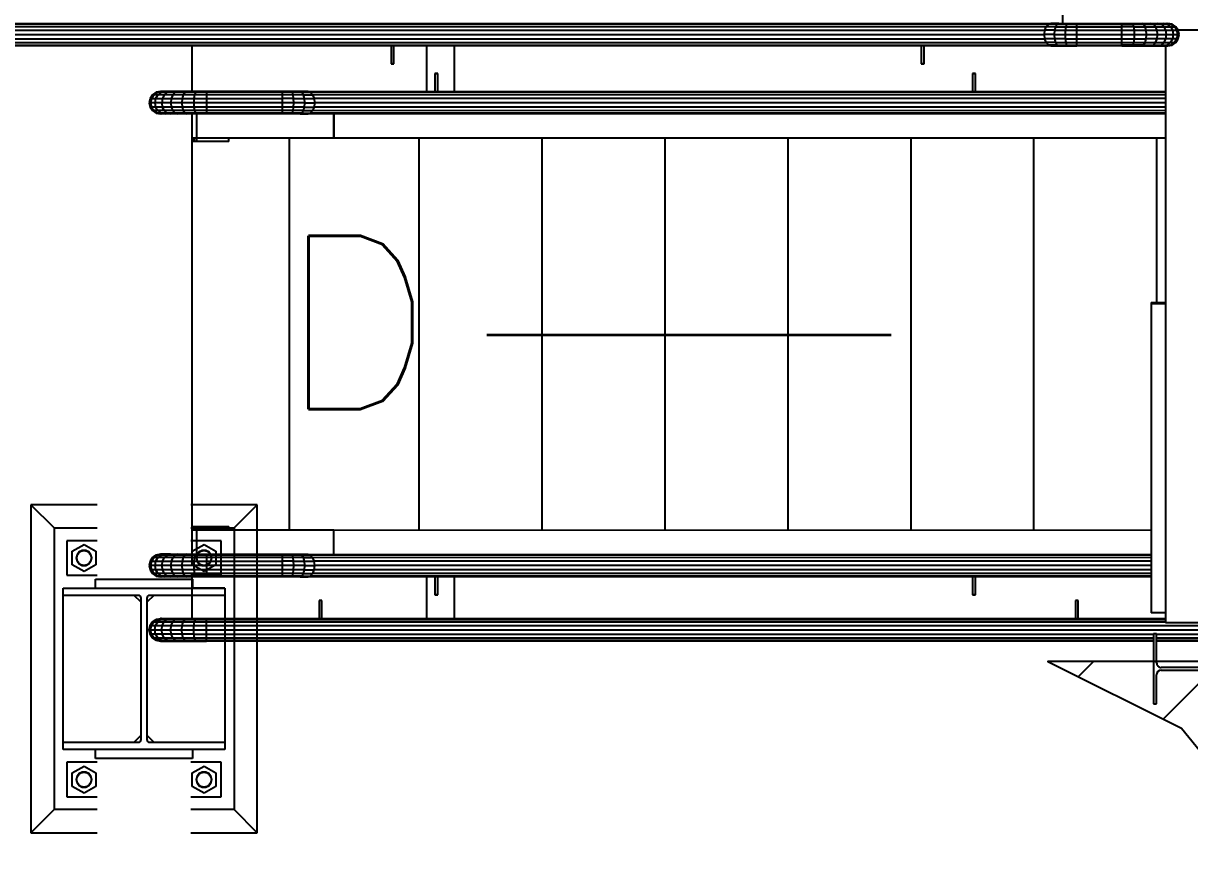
# Model space of a CAD drawing. Header units: metres. Extents: x 0 to 63075, y 0 to 44550.
# Drawn here: x 52025.2 to 52404.7, y 39635.9 to 39905 of the extents above; entities that cross this region are included whole.
import ezdxf
from ezdxf.enums import TextEntityAlignment as Align

# ---------------------------------------------------------------- set-up
doc = ezdxf.new("R2010")
doc.units = ezdxf.units.M
doc.header["$LTSCALE"] = 75
for name, color, linetype in [('GSB', 7, 'Continuous'), ('ML6', 1, 'Continuous'), ('SDM', 7, 'Continuous'), ('SL1', 8, 'Continuous')]:
    doc.layers.add(name, color=color, linetype=linetype)
doc.styles.add('Arial', font='arial.ttf')
doc.styles.add('ROMANS', font='ROMANS.SHX')
doc.styles.add('txt.shx-b', font='txt.shx')
doc.dimstyles.new('75___1-75', dxfattribs={"dimscale": 75, "dimtxt": 2.5, "dimasz": 2, "dimexe": 1.5, "dimexo": 1, "dimgap": 0.5, "dimtad": 1, "dimdec": 0, "dimzin": 12, "dimtxsty": 'ROMANS', "dimcen": 0, "dimclrd": 256, "dimclre": 256, "dimclrt": 3, "dimazin": 3, "dimtfac": 1, "dimtdec": 0, "dimtmove": 0, "dimatfit": 0, "dimfxl": 1, "dimlwd": -1, "dimlwe": -1, "dimarcsym": 0})
doc.dimstyles.new('ANSI_FRACTIONAL_L', dxfattribs={"dimtxt": 0.18, "dimasz": 0.18, "dimexe": 0.18, "dimexo": 0.0625, "dimgap": 0.09, "dimtad": 0, "dimtih": 1, "dimtoh": 1, "dimdec": 4, "dimzin": 0, "dimdsep": 46, "dimtxsty": 'Standard', "dimcen": 0.09, "dimadec": 0, "dimazin": 0, "dimtfac": 1, "dimtdec": 4, "dimtofl": 0, "dimtmove": 0, "dimatfit": 3, "dimfxl": 1, "dimtolj": 1, "dimtzin": 0, "dimarcsym": 0})

# ---------------------------------------------------------------- blocks, each defined once
blk = doc.blocks.new('A$C6bae614f')
at = {"layer": 'SL1'}
h = blk.add_hatch(dxfattribs=at)
h.set_pattern_fill('_USER', color=256, scale=195, angle=44.9981, style=0, pattern_type=0)
h.set_pattern_definition([(44.99813, (326091.56, -18363.04), (-137.8813, 137.89033), [])])
h.paths.add_polyline_path([(364132, 39170.4), (362828.7, 39170.4), (363117.9, 39026.2), (363270.4, 38839), (363499.8, 38792), (363728.2, 38845.2), (363914.5, 39045.5)])
for p, q in [((362860.3, 41506.2), (362860.3, 40552.6)), ((359961.2, 40537.6), (362822.1, 40537.5)), ((359964.2, 40545.5), (362825, 40545.4)), ((359968.6, 40550.8), (362829.5, 40550.7)), ((359973.9, 40552.7), (362834.8, 40552.6)), ((362821, 40528.2), (362822.1, 40537.5)), ((362822.1, 40537.5), (362825, 40545.4)), ((362843.5, 40537.5), (362822.1, 40537.5)), ((362825, 40545.4), (362829.5, 40550.7)), ((362845.6, 40545.4), (362825, 40545.4)), ((362829.5, 40550.7), (362834.8, 40552.6)), ((362848.6, 40550.7), (362829.5, 40550.7)), ((362852.3, 40552.6), (362834.8, 40552.6)), ((362842.8, 40528.2), (362843.5, 40537.5)), ((362843.5, 40537.5), (362845.6, 40545.4)), ((362843.5, 40537.5), (362866.8, 40537.5)), ((362845.6, 40545.4), (362848.6, 40550.7)), ((362845.6, 40545.4), (362867.9, 40545.4)), ((362848.6, 40550.7), (362852.3, 40552.6)), ((362848.6, 40550.7), (362869.5, 40550.7)), ((362852.3, 40552.6), (362871.3, 40552.6)), ((362866.5, 40528.2), (362866.8, 40537.5)), ((362866.8, 40537.5), (362867.9, 40545.4)), ((362866.8, 40537.5), (362891.1, 40537.5)), ((362867.9, 40545.4), (362869.5, 40550.7)), ((362867.9, 40545.4), (362891.1, 40545.4)), ((362869.5, 40550.7), (362871.3, 40552.6)), ((362869.5, 40550.7), (362891.1, 40550.7)), ((362871.3, 40552.6), (362891.1, 40552.6)), ((362891.1, 40552.6), (363031.9, 40552.6)), ((362891.1, 40550.7), (362891.1, 40552.6)), ((362891.1, 40545.4), (362891.1, 40550.7)), ((362891.1, 40550.7), (363036, 40550.7)), ((362891.1, 40537.5), (362891.1, 40545.4)), ((362891.1, 40545.4), (362988.5, 40545.4)), ((362891.1, 40537.5), (363015.8, 40537.5)), ((362891.1, 40528.2), (362891.1, 40537.5)), ((362988.5, 40550.7), (362988.5, 40552.6)), ((362988.5, 40545.4), (362988.5, 40550.7)), ((362988.5, 40537.5), (362988.5, 40545.4)), ((363014.6, 40545.4), (362988.5, 40545.4)), ((362988.5, 40528.2), (362988.5, 40537.5)), ((363012.9, 40550.7), (363010.8, 40552.6)), ((363014.6, 40545.4), (363012.9, 40550.7)), ((363015.8, 40537.5), (363014.6, 40545.4)), ((363014.6, 40545.4), (363061.6, 40545.4)), ((363015.8, 40537.5), (363041.7, 40537.5)), ((363016.2, 40528.2), (363015.8, 40537.5)), ((363036, 40550.7), (363031.9, 40552.6)), ((363031.9, 40552.6), (363050.9, 40552.6)), ((363036, 40550.7), (363056.7, 40550.7)), ((363039.4, 40545.4), (363036, 40550.7)), ((363041.7, 40537.5), (363039.4, 40545.4)), ((363041.7, 40537.5), (363064.9, 40537.5)), ((363042.5, 40528.2), (363041.7, 40537.5)), ((363056.7, 40550.7), (363050.9, 40552.6)), ((363050.9, 40552.6), (363066.7, 40552.6)), ((363061.6, 40545.4), (363056.7, 40550.7)), ((363056.7, 40550.7), (363074, 40550.7)), ((363061.6, 40545.4), (363094.2, 40545.4)), ((363064.9, 40537.5), (363061.6, 40545.4)), ((363066.1, 40528.2), (363064.9, 40537.5)), ((363064.9, 40537.5), (363098.9, 40537.5)), ((363066.7, 40552.6), (363086, 40552.6)), ((363074, 40550.7), (363066.7, 40552.6)), ((363074, 40550.7), (363087, 40550.7)), ((363080.2, 40545.4), (363074, 40550.7)), ((363087, 40550.7), (363078.6, 40552.6)), ((363084.3, 40537.5), (363080.2, 40545.4)), ((363085.8, 40528.2), (363084.3, 40537.5)), ((363095.1, 40550.7), (363086, 40552.6)), ((363086, 40552.6), (363088.5, 40552.6)), ((363094.2, 40545.4), (363087, 40550.7)), ((363087, 40550.7), (363095.1, 40550.7)), ((363097.9, 40550.7), (363088.5, 40552.6)), ((363094.2, 40545.4), (363102.8, 40545.4)), ((363098.9, 40537.5), (363094.2, 40545.4)), ((363102.8, 40545.4), (363095.1, 40550.7)), ((363095.1, 40550.7), (363097.9, 40550.7)), ((363105.8, 40545.4), (363097.9, 40550.7)), ((363098.9, 40537.5), (363108, 40537.5)), ((363100.6, 40528.2), (363098.9, 40537.5)), ((363108, 40537.5), (363102.8, 40545.4)), ((363102.8, 40545.4), (363105.8, 40545.4)), ((363111.1, 40537.5), (363105.8, 40545.4)), ((363109.8, 40528.2), (363108, 40537.5)), ((363108, 40537.5), (363111.1, 40537.5)), ((363110.4, 40538.6), (363156.6, 40538.6)), ((363112.9, 40528.2), (363111.1, 40537.5)), ((359960.1, 40528.3), (362821, 40528.2)), ((359961.2, 40518.9), (362822.1, 40518.8)), ((359964.2, 40511), (362825, 40510.9)), ((362842.8, 40528.2), (362821, 40528.2)), ((362822.1, 40518.8), (362821, 40528.2)), ((362843.5, 40518.8), (362822.1, 40518.8)), ((362825, 40510.9), (362822.1, 40518.8)), ((362845.6, 40510.9), (362825, 40510.9)), ((362829.5, 40505.6), (362825, 40510.9)), ((362842.8, 40528.2), (362866.5, 40528.2)), ((362843.5, 40518.8), (362842.8, 40528.2)), ((362866.8, 40518.8), (362843.5, 40518.8)), ((362845.6, 40510.9), (362843.5, 40518.8)), ((362848.6, 40505.6), (362845.6, 40510.9)), ((362845.6, 40510.9), (362867.9, 40510.9)), ((362866.8, 40518.8), (362866.5, 40528.2)), ((362866.5, 40528.2), (362891.1, 40528.2)), ((362867.9, 40510.9), (362866.8, 40518.8)), ((362866.8, 40518.8), (362891.1, 40518.8)), ((362869.5, 40505.6), (362867.9, 40510.9)), ((362867.9, 40510.9), (362891.1, 40510.9)), ((362891.1, 40518.8), (362891.1, 40528.2)), ((362891.1, 40528.2), (363016.2, 40528.2)), ((362891.1, 40518.8), (363041.7, 40518.8)), ((362891.1, 40510.9), (362891.1, 40518.8)), ((362891.1, 40505.6), (362891.1, 40510.9)), ((362891.1, 40510.9), (363061.6, 40510.9)), ((362988.5, 40518.8), (362988.5, 40528.2)), ((362988.5, 40510.9), (362988.5, 40518.8)), ((362988.5, 40505.6), (362988.5, 40510.9)), ((363012.9, 40505.6), (363014.6, 40510.9)), ((363014.6, 40510.9), (363015.8, 40518.8)), ((363015.8, 40518.8), (363016.2, 40528.2)), ((363016.2, 40528.2), (363042.5, 40528.2)), ((363036, 40505.6), (363039.4, 40510.9)), ((363039.4, 40510.9), (363041.7, 40518.8)), ((363041.7, 40518.8), (363042.5, 40528.2)), ((363108, 40518.8), (363041.7, 40518.8)), ((363042.5, 40528.2), (363066.1, 40528.2)), ((363056.7, 40505.6), (363061.6, 40510.9)), ((363061.6, 40510.9), (363064.9, 40518.8)), ((363061.6, 40510.9), (363094.2, 40510.9)), ((363064.9, 40518.8), (363066.1, 40528.2)), ((363066.1, 40528.2), (363100.6, 40528.2)), ((363074, 40505.6), (363080.2, 40510.9)), ((363080.2, 40510.9), (363084.3, 40518.8)), ((363084.3, 40518.8), (363085.8, 40528.2)), ((363087, 40505.6), (363094.2, 40510.9)), ((363094.2, 40510.9), (363098.9, 40518.8)), ((363094.2, 40510.9), (363102.8, 40510.9)), ((363095.1, 40505.6), (363102.8, 40510.9)), ((363097.9, 40505.6), (363105.8, 40510.9)), ((363098.9, 40518.8), (363100.6, 40528.2)), ((363100.6, 40528.2), (363109.8, 40528.2)), ((363102.8, 40510.9), (363108, 40518.8)), ((363102.8, 40510.9), (363105.8, 40510.9)), ((363105.8, 40510.9), (363111.1, 40518.8)), ((363108, 40518.8), (363109.8, 40528.2)), ((363108, 40518.8), (363111.1, 40518.8)), ((363109.8, 40528.2), (363112.9, 40528.2)), ((363111.1, 40518.8), (363112.9, 40528.2)), ((359968.6, 40505.7), (362829.5, 40505.6)), ((362834.8, 40503.8), (359973.9, 40503.9)), ((360973.8, 40503.8), (360973.8, 40405.1)), ((361405.5, 40503.8), (361405.5, 40464.7)), ((361411.8, 40464.7), (361411.8, 40503.8)), ((361482.8, 40405.1), (361482.8, 40503.8)), ((361543.1, 40405.1), (361543.1, 40503.8)), ((362553.9, 40503.8), (362553.9, 40464.7)), ((362560.3, 40464.7), (362560.3, 40503.8)), ((362848.6, 40505.6), (362829.5, 40505.6)), ((362834.8, 40503.8), (362829.5, 40505.6)), ((362834.8, 40503.8), (362852.3, 40503.8)), ((362848.6, 40505.6), (362869.5, 40505.6)), ((362852.3, 40503.8), (362848.6, 40505.6)), ((362852.3, 40503.8), (362871.3, 40503.8)), ((362869.5, 40505.6), (362891.1, 40505.6)), ((362871.3, 40503.8), (362869.5, 40505.6)), ((362871.3, 40503.8), (362891.1, 40503.8)), ((362891.1, 40503.8), (362891.1, 40505.6)), ((362891.1, 40505.6), (362988.5, 40505.6)), ((362988.5, 40503.8), (362891.1, 40503.8)), ((363036, 40505.6), (362988.5, 40505.6)), ((362988.5, 40503.8), (362988.5, 40505.6)), ((362988.5, 40503.8), (363010.8, 40503.8)), ((363010.8, 40503.8), (363012.9, 40505.6)), ((363010.8, 40503.8), (363031.9, 40503.8)), ((363031.9, 40503.8), (363036, 40505.6)), ((363031.9, 40503.8), (363050.9, 40503.8)), ((363036, 40505.6), (363074, 40505.6)), ((363050.9, 40503.8), (363056.7, 40505.6)), ((363050.9, 40503.8), (363066.7, 40503.8)), ((363066.7, 40503.8), (363074, 40505.6)), ((363066.7, 40503.8), (363086, 40503.8)), ((363074, 40505.6), (363087, 40505.6)), ((363078.6, 40503.8), (363087, 40505.6)), ((363083, 40503.8), (363083, 39254.6)), ((363086, 40503.8), (363095.1, 40505.6)), ((363086, 40503.8), (363088.5, 40503.8)), ((363087, 40505.6), (363095.1, 40505.6)), ((363088.5, 40503.8), (363097.9, 40505.6)), ((363095.1, 40505.6), (363097.9, 40505.6)), ((361405.5, 40464.7), (361411.8, 40464.7)), ((361411.8, 40464.7), (361405.5, 40464.7)), ((362553.9, 40464.7), (362560.3, 40464.7)), ((362560.3, 40464.7), (362553.9, 40464.7)), ((361500.3, 40444.2), (361500.3, 40405.1)), ((361506.6, 40444.2), (361500.3, 40444.2)), ((361500.3, 40444.2), (361506.6, 40444.2)), ((361506.6, 40405.1), (361506.6, 40444.2)), ((362665.3, 40444.2), (362665.3, 40405.1)), ((362671.6, 40444.2), (362665.3, 40444.2)), ((362665.3, 40444.2), (362671.6, 40444.2)), ((362671.6, 40405.1), (362671.6, 40444.2)), ((360883.2, 40390.1), (360881.4, 40380.7)), ((360884.5, 40380.7), (360881.4, 40380.7)), ((360881.4, 40380.7), (360883.2, 40371.4)), ((360888.5, 40398), (360883.2, 40390.1)), ((360886.3, 40390.1), (360883.2, 40390.1)), ((360886.3, 40390.1), (360884.5, 40380.7)), ((360893.7, 40380.7), (360884.5, 40380.7)), ((360884.5, 40380.7), (360886.3, 40371.4)), ((360891.4, 40398), (360886.3, 40390.1)), ((360886.3, 40390.1), (360910, 40390.1)), ((360896.4, 40403.3), (360888.5, 40398)), ((360891.4, 40398), (360888.5, 40398)), ((360899.2, 40403.3), (360891.4, 40398)), ((360900.1, 40398), (360891.4, 40398)), ((360895.4, 40390.1), (360893.7, 40380.7)), ((360893.7, 40380.7), (360895.4, 40371.4)), ((361169.4, 40380.7), (360893.7, 40380.7)), ((360900.1, 40398), (360895.4, 40390.1)), ((360905.8, 40405.1), (360896.4, 40403.3)), ((360899.2, 40403.3), (360896.4, 40403.3)), ((360908.3, 40405.1), (360899.2, 40403.3)), ((360907.3, 40403.3), (360899.2, 40403.3)), ((360907.3, 40403.3), (360900.1, 40398)), ((361169.4, 40398), (360900.1, 40398)), ((360908.3, 40405.1), (360905.8, 40405.1)), ((360915.7, 40405.1), (360907.3, 40403.3)), ((360920.3, 40403.3), (360907.3, 40403.3)), ((360915.7, 40405.1), (360908.3, 40405.1)), ((360910, 40390.1), (360908.5, 40380.7)), ((360908.5, 40380.7), (360909.9, 40371.4)), ((360914.1, 40398), (360910, 40390.1)), ((360910, 40390.1), (361169.4, 40390.1)), ((360920.3, 40403.3), (360914.1, 40398)), ((361169.4, 40405.1), (360915.7, 40405.1)), ((360927.6, 40405.1), (360920.3, 40403.3)), ((360937.6, 40403.3), (360920.3, 40403.3)), ((360929.4, 40390.1), (360928.2, 40380.7)), ((360928.2, 40380.7), (360929.4, 40371.4)), ((360932.7, 40398), (360929.4, 40390.1)), ((360937.6, 40403.3), (360932.7, 40398)), ((360943.4, 40405.1), (360937.6, 40403.3)), ((361169.4, 40403.3), (360937.6, 40403.3)), ((360952.6, 40390.1), (360951.8, 40380.7)), ((360951.8, 40380.7), (360952.6, 40371.4)), ((360954.9, 40398), (360952.6, 40390.1)), ((360958.3, 40403.3), (360954.9, 40398)), ((360962.4, 40405.1), (360958.3, 40403.3)), ((360978.5, 40390.1), (360978.1, 40380.7)), ((360978.1, 40380.7), (360978.5, 40371.4)), ((360979.7, 40398), (360978.5, 40390.1)), ((360981.4, 40403.3), (360979.7, 40398)), ((360983.5, 40405.1), (360981.4, 40403.3)), ((361005.8, 40405.1), (361005.8, 40403.3)), ((361005.8, 40403.3), (361005.8, 40398)), ((361005.8, 40398), (361005.8, 40390.1)), ((361005.8, 40390.1), (361005.8, 40380.7)), ((361005.8, 40380.7), (361005.8, 40371.4)), ((361169.4, 40405.1), (361169.4, 40403.3)), ((361189.2, 40405.1), (361169.4, 40405.1)), ((361191.1, 40403.3), (361169.4, 40403.3)), ((361169.4, 40403.3), (361169.4, 40398)), ((361169.4, 40398), (361169.4, 40390.1)), ((361192.6, 40398), (361169.4, 40398)), ((361193.7, 40390.1), (361169.4, 40390.1)), ((361169.4, 40390.1), (361169.4, 40380.7)), ((361194.1, 40380.7), (361169.4, 40380.7)), ((361169.4, 40380.7), (361169.4, 40371.4)), ((361208.3, 40405.1), (361189.2, 40405.1)), ((361189.2, 40405.1), (361191.1, 40403.3)), ((361211.9, 40403.3), (361191.1, 40403.3)), ((361191.1, 40403.3), (361192.6, 40398)), ((361192.6, 40398), (361193.7, 40390.1)), ((361215, 40398), (361192.6, 40398)), ((361193.7, 40390.1), (361194.1, 40380.7)), ((361193.7, 40390.1), (361217, 40390.1)), ((361194.1, 40380.7), (361193.7, 40371.4)), ((361217.7, 40380.7), (361194.1, 40380.7)), ((361225.8, 40405.1), (361208.3, 40405.1)), ((361208.3, 40405.1), (361211.9, 40403.3)), ((361211.9, 40403.3), (361215, 40398)), ((361211.9, 40403.3), (361231, 40403.3)), ((361215, 40398), (361217, 40390.1)), ((361215, 40398), (361235.5, 40398)), ((361217, 40390.1), (361238.5, 40390.1)), ((361217, 40390.1), (361217.7, 40380.7)), ((361217.7, 40380.7), (361217, 40371.4)), ((361217.7, 40380.7), (361239.5, 40380.7)), ((361225.8, 40405.1), (361231, 40403.3)), ((361225.8, 40405.1), (363083, 40405.1)), ((361231, 40403.3), (361235.5, 40398)), ((363083, 40403.2), (361231, 40403.3)), ((361235.5, 40398), (361238.5, 40390.1)), ((363083, 40397.9), (361235.5, 40398)), ((361238.5, 40390.1), (361239.5, 40380.7)), ((363083, 40390), (361238.5, 40390.1)), ((361239.5, 40380.7), (361238.5, 40371.4)), ((363083, 40380.7), (361239.5, 40380.7)), ((360883.2, 40371.4), (360888.5, 40363.5)), ((360886.3, 40371.4), (360883.2, 40371.4)), ((360886.3, 40371.4), (360891.4, 40363.5)), ((360909.9, 40371.4), (360886.3, 40371.4)), ((360891.4, 40363.5), (360888.5, 40363.5)), ((360888.5, 40363.5), (360896.4, 40358.2)), ((360891.4, 40363.5), (360899.2, 40358.2)), ((360900.1, 40363.5), (360891.4, 40363.5)), ((360895.4, 40371.4), (360900.1, 40363.5)), ((360896.4, 40358.2), (360905.8, 40356.3)), ((360899.2, 40358.2), (360896.4, 40358.2)), ((360907.2, 40358.2), (360899.2, 40358.2)), ((360899.2, 40358.2), (360908.3, 40356.3)), ((360900.1, 40363.5), (360907.2, 40358.2)), ((360914.1, 40363.5), (360900.1, 40363.5)), ((360908.3, 40356.3), (360905.8, 40356.3)), ((360907.2, 40358.2), (360915.7, 40356.3)), ((360920.3, 40358.2), (360907.2, 40358.2)), ((360915.7, 40356.3), (360908.3, 40356.3)), ((361169.4, 40371.4), (360909.9, 40371.4)), ((360909.9, 40371.4), (360914.1, 40363.5)), ((360914.1, 40363.5), (360920.3, 40358.2)), ((360932.7, 40363.5), (360914.1, 40363.5)), ((361169.4, 40356.3), (360915.7, 40356.3)), ((360958.3, 40358.2), (360920.3, 40358.2)), ((360920.3, 40358.2), (360927.6, 40356.3)), ((360929.4, 40371.4), (360932.7, 40363.5)), ((360932.7, 40363.5), (360937.6, 40358.2)), ((361169.4, 40363.5), (360932.7, 40363.5)), ((360937.6, 40358.2), (360943.4, 40356.3)), ((360952.6, 40371.4), (360954.9, 40363.5)), ((360954.9, 40363.5), (360958.3, 40358.2)), ((360958.3, 40358.2), (360962.4, 40356.3)), ((361169.4, 40358.2), (360958.3, 40358.2)), ((360973.8, 40356.3), (360973.7, 39402.7)), ((360978.5, 40371.4), (360979.7, 40363.5)), ((360979.7, 40363.5), (360981.4, 40358.2)), ((360981.4, 40358.2), (360983.5, 40356.3)), ((360983.8, 40356.3), (360983.8, 40296.7)), ((361005.8, 40371.4), (361005.8, 40363.5)), ((361005.8, 40363.5), (361005.8, 40358.2)), ((361005.8, 40358.2), (361005.8, 40356.3)), ((361193.7, 40371.4), (361169.4, 40371.4)), ((361169.4, 40371.4), (361169.4, 40363.5)), ((361169.4, 40363.5), (361169.4, 40358.2)), ((361192.6, 40363.5), (361169.4, 40363.5)), ((361169.4, 40358.2), (361169.4, 40356.3)), ((361191.1, 40358.2), (361169.4, 40358.2)), ((361189.2, 40356.3), (361169.4, 40356.3)), ((361191.1, 40358.2), (361189.2, 40356.3)), ((361208.3, 40356.3), (361189.2, 40356.3)), ((361192.6, 40363.5), (361191.1, 40358.2)), ((361211.9, 40358.2), (361191.1, 40358.2)), ((361193.7, 40371.4), (361192.6, 40363.5)), ((361215, 40363.5), (361192.6, 40363.5)), ((361217, 40371.4), (361193.7, 40371.4)), ((361211.9, 40358.2), (361208.3, 40356.3)), ((361208.3, 40356.3), (361225.8, 40356.3)), ((361215, 40363.5), (361211.9, 40358.2)), ((361211.9, 40358.2), (361231, 40358.2)), ((361217, 40371.4), (361215, 40363.5)), ((361215, 40363.5), (361235.5, 40363.5)), ((361217, 40371.4), (361238.5, 40371.4)), ((361231, 40358.2), (361225.8, 40356.3)), ((363083, 40356.3), (361225.8, 40356.3)), ((361235.5, 40363.5), (361231, 40358.2)), ((363083, 40358.1), (361231, 40358.2)), ((361238.5, 40371.4), (361235.5, 40363.5)), ((363083, 40363.4), (361235.5, 40363.5)), ((363083, 40371.3), (361238.5, 40371.4)), ((361281.2, 40356.3), (361281.2, 40304.7)), ((361281.2, 40304.7), (361281.2, 40356.3)), ((360973.8, 40304.7), (361281.2, 40304.7)), ((360974.5, 40304.7), (360974.5, 40296.7)), ((360976.7, 40296.7), (360976.7, 40304.7)), ((360979.9, 40296.7), (360979.9, 40304.7)), ((361053.8, 40296.7), (361053.8, 40304.7)), ((361185.6, 39454.7), (361185.6, 40304.7)), ((361281.2, 40304.7), (363083, 40304.6)), ((361466.6, 39454.7), (361466.6, 40304.7)), ((361733, 39454.7), (361733, 40304.7)), ((361999.3, 39454.6), (361999.3, 40304.6)), ((362265.7, 39454.6), (362265.7, 40304.6)), ((361053.8, 40296.7), (360973.8, 40296.7)), ((362532, 39454.6), (362532.1, 40304.6)), ((362798.4, 39454.6), (362798.4, 40304.6)), ((363064.8, 39948.2), (363064.8, 40304.6)), ((363052.3, 39948.2), (363083, 39948.2)), ((363052.3, 39948.2), (363052.3, 39275.8)), ((363083, 39945), (363052.3, 39945)), ((360675.2, 39459.7), (360625.2, 39509.7)), ((360625.2, 39509.7), (360625.2, 38799.7)), ((360768.7, 39509.7), (360625.2, 39509.7)), ((361115.2, 39509.7), (360971.7, 39509.7)), ((361115.2, 39509.7), (361065.2, 39459.7)), ((361115.2, 38799.7), (361115.2, 39509.7)), ((360675.2, 39459.7), (360675.2, 38849.7)), ((360675.2, 39459.7), (360768.7, 39459.7)), ((360971.7, 39459.7), (361065.2, 39459.7)), ((360973.7, 39462.7), (361053.7, 39462.7)), ((361281.2, 39454.7), (360973.7, 39454.7)), ((360974.5, 39462.7), (360974.5, 39454.7)), ((360976.7, 39454.7), (360976.7, 39462.7)), ((360983.7, 39462.7), (360983.7, 39402.7)), ((361053.7, 39454.7), (361053.7, 39462.7)), ((361065.2, 39459.7), (361065.2, 38849.7)), ((361281.2, 39402.6), (361281.2, 39454.7)), ((361281.2, 39402.6), (361281.2, 39454.7)), ((363052.3, 39454.6), (361281.2, 39454.7)), ((360702.7, 39432.2), (360702.7, 39357.2)), ((360768.7, 39432.2), (360702.7, 39432.2)), ((360714.8, 39409.4), (360740.2, 39424.1)), ((360740.2, 39424.1), (360765.7, 39409.4)), ((361037.7, 39432.2), (360971.7, 39432.2)), ((360974.8, 39409.4), (361000.2, 39424)), ((361000.2, 39424), (361025.7, 39409.4)), ((361037.7, 39357.2), (361037.7, 39432.2)), ((360714.8, 39380), (360714.8, 39409.4)), ((360725.2, 39401.9), (360723.6, 39394.7)), ((360729.8, 39407.7), (360725.2, 39401.9)), ((360736.5, 39410.9), (360729.8, 39407.7)), ((360743.9, 39410.9), (360736.5, 39410.9)), ((360750.6, 39407.7), (360743.9, 39410.9)), ((360755.2, 39401.9), (360750.6, 39407.7)), ((360756.9, 39394.7), (360755.2, 39401.9)), ((360765.7, 39409.4), (360765.7, 39380)), ((360888.5, 39395.5), (360883.2, 39387.6)), ((360891.4, 39395.5), (360886.3, 39387.6)), ((360896.4, 39400.8), (360888.5, 39395.5)), ((360891.4, 39395.5), (360888.5, 39395.5)), ((360899.1, 39400.8), (360891.4, 39395.5)), ((360900.1, 39395.5), (360891.4, 39395.5)), ((360900.1, 39395.5), (360895.3, 39387.6)), ((360905.7, 39402.7), (360896.4, 39400.8)), ((360899.1, 39400.8), (360896.4, 39400.8)), ((360908.2, 39402.7), (360899.1, 39400.8)), ((360907.2, 39400.8), (360899.1, 39400.8)), ((360907.2, 39400.8), (360900.1, 39395.5)), ((361169.3, 39395.5), (360900.1, 39395.5)), ((360908.2, 39402.7), (360905.7, 39402.7)), ((360915.6, 39402.7), (360907.2, 39400.8)), ((360920.2, 39400.8), (360907.2, 39400.8)), ((360927.5, 39402.7), (360908.2, 39402.7)), ((360914.1, 39395.5), (360909.9, 39387.6)), ((360920.2, 39400.8), (360914.1, 39395.5)), ((360927.5, 39402.7), (360920.2, 39400.8)), ((360958.3, 39400.8), (360920.2, 39400.8)), ((361169.3, 39402.6), (360927.5, 39402.7)), ((360932.6, 39395.5), (360929.3, 39387.6)), ((360937.6, 39400.8), (360932.6, 39395.5)), ((360943.4, 39402.7), (360937.6, 39400.8)), ((360954.9, 39395.5), (360952.6, 39387.6)), ((360958.3, 39400.8), (360954.9, 39395.5)), ((360962.3, 39402.7), (360958.3, 39400.8)), ((361169.3, 39400.8), (360958.3, 39400.8)), ((360974.8, 39380), (360974.8, 39409.4)), ((360979.6, 39395.5), (360978.5, 39387.6)), ((360981.4, 39400.8), (360979.6, 39395.5)), ((360983.5, 39402.7), (360981.4, 39400.8)), ((360985.2, 39401.9), (360983.6, 39394.7)), ((360989.8, 39407.7), (360985.2, 39401.9)), ((360996.5, 39410.9), (360989.8, 39407.7)), ((361003.9, 39410.9), (360996.5, 39410.9)), ((361010.6, 39407.7), (361003.9, 39410.9)), ((361005.7, 39402.7), (361005.7, 39400.8)), ((361005.7, 39400.8), (361005.7, 39395.5)), ((361005.7, 39395.5), (361005.7, 39387.6)), ((361015.2, 39401.9), (361010.6, 39407.7)), ((361016.9, 39394.7), (361015.2, 39401.9)), ((361025.7, 39409.4), (361025.7, 39380)), ((361169.3, 39402.6), (361169.3, 39400.8)), ((361189.2, 39402.6), (361169.3, 39402.6)), ((361191, 39400.8), (361169.3, 39400.8)), ((361169.3, 39400.8), (361169.3, 39395.5)), ((361169.3, 39395.5), (361169.3, 39387.6)), ((361192.6, 39395.5), (361169.3, 39395.5)), ((361208.2, 39402.6), (361189.2, 39402.6)), ((361189.2, 39402.6), (361191, 39400.8)), ((361211.9, 39400.8), (361191, 39400.8)), ((361191, 39400.8), (361192.6, 39395.5)), ((361192.6, 39395.5), (361193.7, 39387.6)), ((361214.9, 39395.5), (361192.6, 39395.5)), ((361225.7, 39402.6), (361208.2, 39402.6)), ((361208.2, 39402.6), (361211.9, 39400.8)), ((361211.9, 39400.8), (361214.9, 39395.5)), ((361211.9, 39400.8), (361231, 39400.8)), ((361214.9, 39395.5), (361217, 39387.6)), ((361214.9, 39395.5), (361235.5, 39395.5)), ((361225.7, 39402.6), (361231, 39400.8)), ((361225.7, 39402.6), (363052.3, 39402.6)), ((361231, 39400.8), (361235.5, 39395.5)), ((363052.3, 39400.7), (361231, 39400.8)), ((361235.5, 39395.5), (361238.4, 39387.6)), ((363052.3, 39395.4), (361235.5, 39395.5)), ((360740.2, 39365.3), (360714.8, 39380)), ((360723.6, 39394.7), (360725.2, 39387.5)), ((360725.2, 39387.5), (360729.8, 39381.7)), ((360729.8, 39381.7), (360736.5, 39378.4)), ((360736.5, 39378.4), (360743.9, 39378.4)), ((360765.7, 39380), (360740.2, 39365.3)), ((360743.9, 39378.4), (360750.6, 39381.7)), ((360750.6, 39381.7), (360755.2, 39387.5)), ((360755.2, 39387.5), (360756.9, 39394.7)), ((360883.2, 39387.6), (360881.3, 39378.3)), ((360884.4, 39378.3), (360881.3, 39378.3)), ((360881.3, 39378.3), (360883.2, 39368.9)), ((360886.3, 39387.6), (360883.2, 39387.6)), ((360886.3, 39387.6), (360884.4, 39378.3)), ((360893.6, 39378.3), (360884.4, 39378.3)), ((360884.4, 39378.3), (360886.3, 39368.9)), ((360886.3, 39387.6), (360909.9, 39387.6)), ((360895.3, 39387.6), (360893.6, 39378.3)), ((360893.6, 39378.3), (360895.3, 39368.9)), ((361169.3, 39378.2), (360893.6, 39378.3)), ((360909.9, 39387.6), (360908.5, 39378.3)), ((360908.5, 39378.3), (360909.9, 39368.9)), ((360909.9, 39387.6), (361169.3, 39387.6)), ((360929.3, 39387.6), (360928.2, 39378.3)), ((360928.2, 39378.3), (360929.3, 39368.9)), ((360952.6, 39387.6), (360951.8, 39378.3)), ((360951.8, 39378.3), (360952.6, 39368.9)), ((361000.2, 39365.3), (360974.8, 39380)), ((360978.5, 39387.6), (360978, 39378.3)), ((360978, 39378.3), (360978.5, 39368.9)), ((360983.6, 39394.7), (360985.2, 39387.4)), ((360985.2, 39387.4), (360989.8, 39381.6)), ((360989.8, 39381.6), (360996.5, 39378.4)), ((360996.5, 39378.4), (361003.9, 39378.4)), ((361025.7, 39380), (361000.2, 39365.3)), ((361003.9, 39378.4), (361010.6, 39381.6)), ((361005.7, 39387.6), (361005.7, 39378.3)), ((361005.7, 39378.3), (361005.7, 39368.9)), ((361010.6, 39381.6), (361015.2, 39387.4)), ((361015.2, 39387.4), (361016.9, 39394.7)), ((361193.7, 39387.6), (361169.3, 39387.6)), ((361169.3, 39387.6), (361169.3, 39378.2)), ((361194, 39378.2), (361169.3, 39378.2)), ((361169.3, 39378.2), (361169.3, 39368.9)), ((361193.7, 39387.6), (361194, 39378.2)), ((361193.7, 39387.6), (361217, 39387.6)), ((361194, 39378.2), (361193.7, 39368.9)), ((361217.7, 39378.2), (361194, 39378.2)), ((361217, 39387.6), (361238.4, 39387.6)), ((361217, 39387.6), (361217.7, 39378.2)), ((361217.7, 39378.2), (361217, 39368.9)), ((361217.7, 39378.2), (361239.5, 39378.2)), ((361238.4, 39387.6), (361239.5, 39378.2)), ((363052.3, 39387.5), (361238.4, 39387.6)), ((361239.5, 39378.2), (361238.4, 39368.9)), ((363052.3, 39378.2), (361239.5, 39378.2)), ((360702.7, 39357.2), (360768.7, 39357.2)), ((360765.2, 39348.7), (360975.2, 39348.7)), ((360765.2, 39329.7), (360765.2, 39348.7)), ((360883.2, 39368.9), (360888.5, 39361)), ((360886.3, 39368.9), (360883.2, 39368.9)), ((360886.3, 39368.9), (360891.4, 39361)), ((360895.3, 39368.9), (360886.3, 39368.9)), ((360891.4, 39361), (360888.5, 39361)), ((360888.5, 39361), (360896.4, 39355.7)), ((360891.4, 39361), (360899.1, 39355.7)), ((360900.1, 39361), (360891.4, 39361)), ((360895.3, 39368.9), (360900.1, 39361)), ((360909.9, 39368.9), (360895.3, 39368.9)), ((360896.4, 39355.7), (360905.7, 39353.9)), ((360899.1, 39355.7), (360896.4, 39355.7)), ((360907.2, 39355.7), (360899.1, 39355.7)), ((360899.1, 39355.7), (360908.2, 39353.9)), ((360900.1, 39361), (360907.2, 39355.7)), ((360914.1, 39361), (360900.1, 39361)), ((360908.2, 39353.9), (360905.7, 39353.9)), ((360907.2, 39355.7), (360915.6, 39353.9)), ((360920.2, 39355.7), (360907.2, 39355.7)), ((360915.6, 39353.9), (360908.2, 39353.9)), ((360929.3, 39368.9), (360909.9, 39368.9)), ((360909.9, 39368.9), (360914.1, 39361)), ((360914.1, 39361), (360920.2, 39355.7)), ((360932.6, 39361), (360914.1, 39361)), ((360927.5, 39353.9), (360915.6, 39353.9)), ((360958.3, 39355.7), (360920.2, 39355.7)), ((360920.2, 39355.7), (360927.5, 39353.9)), ((360943.4, 39353.9), (360927.5, 39353.9)), ((361169.3, 39368.9), (360929.3, 39368.9)), ((360929.3, 39368.9), (360932.6, 39361)), ((360932.6, 39361), (360937.6, 39355.7)), ((361169.3, 39361), (360932.6, 39361)), ((360937.6, 39355.7), (360943.4, 39353.9)), ((361169.3, 39353.8), (360943.4, 39353.9)), ((360952.6, 39368.9), (360954.9, 39361)), ((360954.9, 39361), (360958.3, 39355.7)), ((360958.3, 39355.7), (360962.3, 39353.9)), ((361169.3, 39355.7), (360958.3, 39355.7)), ((360971.7, 39357.2), (361037.7, 39357.2)), ((360973.7, 39353.9), (360973.7, 39263.4)), ((360975.2, 39348.7), (360975.2, 39329.7)), ((360978.5, 39368.9), (360979.6, 39361)), ((360979.6, 39361), (360981.4, 39355.7)), ((360981.4, 39355.7), (360983.5, 39353.9)), ((361005.7, 39368.9), (361005.7, 39361)), ((361005.7, 39361), (361005.7, 39355.7)), ((361005.7, 39355.7), (361005.7, 39353.9)), ((361169.3, 39361), (361169.3, 39355.7)), ((361169.3, 39355.7), (361169.3, 39353.8)), ((361191, 39355.7), (361169.3, 39355.7)), ((361189.2, 39353.8), (361169.3, 39353.8)), ((361193.7, 39368.9), (361169.3, 39368.9)), ((361169.3, 39368.9), (361169.3, 39361)), ((361192.6, 39361), (361169.3, 39361)), ((361191, 39355.7), (361189.2, 39353.8)), ((361208.2, 39353.8), (361189.2, 39353.8)), ((361192.6, 39361), (361191, 39355.7)), ((361211.9, 39355.7), (361191, 39355.7)), ((361193.7, 39368.9), (361192.6, 39361)), ((361214.9, 39361), (361192.6, 39361)), ((361217, 39368.9), (361193.7, 39368.9)), ((361211.9, 39355.7), (361208.2, 39353.8)), ((361208.2, 39353.8), (361225.7, 39353.8)), ((361214.9, 39361), (361211.9, 39355.7)), ((361211.9, 39355.7), (361231, 39355.7)), ((361217, 39368.9), (361214.9, 39361)), ((361214.9, 39361), (361235.5, 39361)), ((361217, 39368.9), (361238.4, 39368.9)), ((361231, 39355.7), (361225.7, 39353.8)), ((363052.3, 39353.8), (361225.7, 39353.8)), ((361235.5, 39361), (361231, 39355.7)), ((363052.3, 39355.6), (361231, 39355.7)), ((361238.4, 39368.9), (361235.5, 39361)), ((363052.3, 39360.9), (361235.5, 39361)), ((363052.3, 39368.8), (361238.4, 39368.9)), ((361482.7, 39263.4), (361482.7, 39353.8)), ((361500.2, 39353.8), (361500.2, 39314.7)), ((361506.6, 39314.7), (361506.6, 39353.8)), ((361543, 39263.4), (361543, 39353.8)), ((362665.2, 39353.8), (362665.2, 39314.7)), ((362671.6, 39314.7), (362671.6, 39353.8)), ((360695.2, 39329.7), (361045.2, 39329.7)), ((360695.2, 38979.7), (360695.2, 39329.7)), ((360973.7, 39342.2), (360975.2, 39342.2)), ((361045.2, 39329.7), (360973.7, 39329.7)), ((361045.2, 39329.7), (361045.2, 38979.7)), ((360858, 39313.7), (360695.2, 39313.7)), ((360864, 39298.7), (360849, 39313.7)), ((360864, 39001.7), (360864, 39307.7)), ((360891.5, 39313.7), (360876.5, 39298.7)), ((360876.5, 39307.7), (360876.5, 39001.7)), ((361045.2, 39313.7), (360882.5, 39313.7)), ((361045.2, 39313.7), (360973.7, 39313.7)), ((361255.7, 39302.5), (361249.4, 39302.5)), ((361249.4, 39302.5), (361249.4, 39263.4)), ((361255.7, 39263.4), (361255.7, 39302.5)), ((361500.2, 39314.7), (361506.6, 39314.7)), ((361506.6, 39314.7), (361500.2, 39314.7)), ((362671.6, 39314.7), (362665.2, 39314.7)), ((362665.2, 39314.7), (362671.6, 39314.7)), ((362888, 39302.5), (362888, 39263.4)), ((362894.4, 39302.5), (362888, 39302.5)), ((362894.4, 39263.4), (362894.4, 39302.5)), ((363083, 39275.8), (363052.3, 39275.8)), ((360881.3, 39239), (360883.2, 39248.4)), ((360883.2, 39248.4), (360881.3, 39239)), ((360883.2, 39248.4), (360888.5, 39256.3)), ((360883.2, 39248.4), (360883.2, 39248.4)), ((360886.3, 39248.4), (360883.2, 39248.4)), ((360884.4, 39239), (360886.3, 39248.4)), ((360886.3, 39248.4), (360891.4, 39256.3)), ((360886.3, 39248.4), (360895.3, 39248.4)), ((360888.5, 39256.3), (360896.4, 39261.6)), ((360891.4, 39256.3), (360888.5, 39256.3)), ((360891.4, 39256.3), (360899.1, 39261.6)), ((360891.4, 39256.3), (360900.1, 39256.3)), ((360893.6, 39239), (360895.3, 39248.4)), ((360895.3, 39248.4), (360900.1, 39256.3)), ((360895.3, 39248.4), (360909.9, 39248.4)), ((360896.4, 39261.6), (360905.7, 39263.4)), ((360899.1, 39261.6), (360896.4, 39261.6)), ((360899.1, 39261.6), (360908.2, 39263.4)), ((360899.1, 39261.6), (360907.2, 39261.6)), ((360900.1, 39256.3), (360907.2, 39261.6)), ((360900.1, 39256.3), (360914.1, 39256.3)), ((360908.2, 39263.4), (360905.7, 39263.4)), ((360907.2, 39261.6), (360915.6, 39263.4)), ((360907.2, 39261.6), (360920.2, 39261.6)), ((360908.2, 39263.4), (360915.6, 39263.4)), ((360908.5, 39239), (360909.9, 39248.4)), ((360909.9, 39248.4), (360914.1, 39256.3)), ((360909.9, 39248.4), (360929.3, 39248.4)), ((360914.1, 39256.3), (360920.2, 39261.6)), ((360914.1, 39256.3), (360932.6, 39256.3)), ((360915.6, 39263.4), (360927.5, 39263.4)), ((360920.2, 39261.6), (360927.5, 39263.4)), ((360920.2, 39261.6), (360937.6, 39261.6)), ((360927.5, 39263.4), (360943.4, 39263.4)), ((360928.2, 39239), (360929.3, 39248.4)), ((360929.3, 39248.4), (360932.6, 39256.3)), ((360929.3, 39248.4), (360952.6, 39248.4)), ((360932.6, 39256.3), (360937.6, 39261.6)), ((360932.6, 39256.3), (360954.9, 39256.3)), ((360937.6, 39261.6), (360943.4, 39263.4)), ((360937.6, 39261.6), (360958.3, 39261.6)), ((360943.4, 39263.4), (360962.3, 39263.4)), ((360951.8, 39239), (360952.6, 39248.4)), ((360952.6, 39248.4), (360954.9, 39256.3)), ((360952.6, 39248.4), (360978.5, 39248.4)), ((360954.9, 39256.3), (360958.3, 39261.6)), ((360954.9, 39256.3), (360979.6, 39256.3)), ((360958.3, 39261.6), (360962.3, 39263.4)), ((360958.3, 39261.6), (360981.4, 39261.6)), ((360962.3, 39263.4), (360983.5, 39263.4)), ((360978, 39239), (360978.5, 39248.4)), ((360978.5, 39248.4), (360979.6, 39256.3)), ((360978.5, 39248.4), (361005.7, 39248.4)), ((360979.6, 39256.3), (360981.4, 39261.6)), ((360979.6, 39256.3), (361005.7, 39256.3)), ((360981.4, 39261.6), (360983.5, 39263.4)), ((360981.4, 39261.6), (361005.7, 39261.6)), ((360983.5, 39263.4), (361005.7, 39263.4)), ((361005.7, 39263.4), (363083, 39263.4)), ((361005.7, 39261.6), (361005.7, 39263.4)), ((361005.7, 39261.6), (363083, 39261.5)), ((361005.7, 39221.8), (361005.7, 39261.6)), ((361005.7, 39256.3), (363083, 39256.2)), ((361005.7, 39248.4), (366371.7, 39248.2)), ((363184, 39254.6), (363083, 39254.6)), ((360884.4, 39239), (360881.3, 39239)), ((360883.2, 39229.7), (360881.3, 39239)), ((360881.3, 39239), (360881.3, 39239)), ((360881.3, 39239), (360883.2, 39229.7)), ((360888.5, 39221.8), (360883.2, 39229.7)), ((360883.2, 39229.7), (360883.2, 39229.7)), ((360883.2, 39229.7), (360888.5, 39221.8)), ((360886.3, 39229.7), (360883.2, 39229.7)), ((360884.4, 39239), (360893.6, 39239)), ((360886.3, 39229.7), (360884.4, 39239)), ((360891.4, 39221.8), (360886.3, 39229.7)), ((360895.3, 39229.7), (360886.3, 39229.7)), ((360891.4, 39221.8), (360888.5, 39221.8)), ((360896.4, 39216.5), (360888.5, 39221.8)), ((360888.5, 39221.8), (360888.5, 39221.8)), ((360888.5, 39221.8), (360896.4, 39216.5)), ((360891.4, 39221.8), (360900.1, 39221.8)), ((360899.1, 39216.5), (360891.4, 39221.8)), ((360895.3, 39229.7), (360893.6, 39239)), ((360893.6, 39239), (360908.5, 39239)), ((360900.1, 39221.8), (360895.3, 39229.7)), ((360909.9, 39229.7), (360895.3, 39229.7)), ((360900.1, 39221.8), (360914.1, 39221.8)), ((360907.2, 39216.5), (360900.1, 39221.8)), ((360908.5, 39239), (360928.2, 39239)), ((360909.9, 39229.7), (360908.5, 39239)), ((360914.1, 39221.8), (360909.9, 39229.7)), ((360929.3, 39229.7), (360909.9, 39229.7)), ((360920.2, 39216.5), (360914.1, 39221.8)), ((360914.1, 39221.8), (360932.6, 39221.8)), ((360929.3, 39229.7), (360928.2, 39239)), ((360928.2, 39239), (360951.8, 39239)), ((360932.6, 39221.8), (360929.3, 39229.7)), ((360952.6, 39229.7), (360929.3, 39229.7)), ((360937.6, 39216.5), (360932.6, 39221.8)), ((360932.6, 39221.8), (360954.9, 39221.8)), ((360952.6, 39229.7), (360951.8, 39239)), ((360951.8, 39239), (360978, 39239)), ((360978.5, 39229.7), (360952.6, 39229.7)), ((360954.9, 39221.8), (360952.6, 39229.7)), ((360954.9, 39221.8), (360979.6, 39221.8)), ((360958.3, 39216.5), (360954.9, 39221.8)), ((360978.5, 39229.7), (360978, 39239)), ((360978, 39239), (361005.7, 39239)), ((360979.6, 39221.8), (360978.5, 39229.7)), ((360978.5, 39229.7), (361005.7, 39229.7)), ((360979.6, 39221.8), (361005.7, 39221.8)), ((360981.4, 39216.5), (360979.6, 39221.8)), ((361005.7, 39239), (366371.7, 39238.9)), ((361005.7, 39229.7), (363057.5, 39229.6)), ((361005.7, 39221.8), (363057.5, 39221.7)), ((361005.7, 39216.5), (361005.7, 39221.8)), ((363064.1, 39230.6), (363057.5, 39230.6)), ((363057.5, 39230.6), (363057.5, 39078.6)), ((363064.1, 39167.5), (363064.1, 39230.6)), ((363064.1, 39229.6), (363202.9, 39229.6)), ((363064.1, 39221.7), (363202.9, 39221.7)), ((360899.1, 39216.5), (360896.4, 39216.5)), ((360905.7, 39214.6), (360896.4, 39216.5)), ((360896.4, 39216.5), (360896.4, 39216.5)), ((360896.4, 39216.5), (360905.7, 39214.6)), ((360899.1, 39216.5), (360907.2, 39216.5)), ((360908.2, 39214.6), (360899.1, 39216.5)), ((360905.7, 39214.6), (360908.2, 39214.6)), ((360905.7, 39214.6), (360905.7, 39214.6)), ((360905.7, 39214.6), (360905.8, 39214.6)), ((360915.6, 39214.6), (360907.2, 39216.5)), ((360907.2, 39216.5), (360920.2, 39216.5)), ((360908.2, 39214.6), (360915.6, 39214.6)), ((360915.6, 39214.6), (360927.5, 39214.6)), ((360920.2, 39216.5), (360937.6, 39216.5)), ((360927.5, 39214.6), (360920.2, 39216.5)), ((360927.5, 39214.6), (360943.4, 39214.6)), ((360943.4, 39214.6), (360937.6, 39216.5)), ((360937.6, 39216.5), (360958.3, 39216.5)), ((360943.4, 39214.6), (360962.3, 39214.6)), ((360958.3, 39216.5), (360981.4, 39216.5)), ((360962.3, 39214.6), (360958.3, 39216.5)), ((360962.3, 39214.6), (360983.5, 39214.6)), ((360981.4, 39216.5), (361005.7, 39216.5)), ((360983.5, 39214.6), (360981.4, 39216.5)), ((360983.5, 39214.6), (361005.7, 39214.6)), ((361005.7, 39214.6), (361005.7, 39216.5)), ((361005.7, 39216.5), (363057.5, 39216.4)), ((363057.5, 39214.6), (361005.7, 39214.6)), ((363064.1, 39216.4), (363202.9, 39216.4)), ((363202.9, 39214.6), (363064.1, 39214.6)), ((363192.9, 39157.5), (363074.1, 39157.5)), ((363074.1, 39151.7), (363192.9, 39151.7)), ((363064.1, 39078.6), (363064.1, 39141.7)), ((363057.5, 39078.6), (363064.1, 39078.6)), ((360695.2, 38995.7), (360858, 38995.7)), ((360849, 38995.7), (360864, 39010.7)), ((360876.5, 39010.7), (360891.5, 38995.7)), ((360882.5, 38995.7), (361045.2, 38995.7)), ((361045.2, 38979.7), (360695.2, 38979.7)), ((360765.2, 38960.7), (360765.2, 38979.7)), ((360975.2, 38979.7), (360975.2, 38960.7)), ((360702.7, 38952.2), (360702.7, 38877.2)), ((360768.7, 38952.2), (360702.7, 38952.2)), ((360714.8, 38929.4), (360740.2, 38944.1)), ((360740.2, 38944.1), (360765.6, 38929.4)), ((360975.2, 38960.7), (360765.2, 38960.7)), ((361037.7, 38952.2), (360971.7, 38952.2)), ((360974.8, 38929.4), (361000.2, 38944)), ((361000.2, 38944), (361025.6, 38929.4)), ((361037.7, 38877.2), (361037.7, 38952.2)), ((360714.8, 38900), (360714.8, 38929.4)), ((360725.2, 38921.9), (360723.5, 38914.7)), ((360729.8, 38927.7), (360725.2, 38921.9)), ((360736.5, 38930.9), (360729.8, 38927.7)), ((360743.9, 38930.9), (360736.5, 38930.9)), ((360750.6, 38927.7), (360743.9, 38930.9)), ((360755.2, 38921.9), (360750.6, 38927.7)), ((360756.9, 38914.7), (360755.2, 38921.9)), ((360765.6, 38929.4), (360765.6, 38900)), ((360974.8, 38900), (360974.8, 38929.4)), ((360985.2, 38921.9), (360983.5, 38914.7)), ((360989.8, 38927.7), (360985.2, 38921.9)), ((360996.5, 38930.9), (360989.8, 38927.7)), ((361003.9, 38930.9), (360996.5, 38930.9)), ((361010.6, 38927.7), (361003.9, 38930.9)), ((361015.2, 38921.9), (361010.6, 38927.7)), ((361016.9, 38914.7), (361015.2, 38921.9)), ((361025.6, 38929.4), (361025.6, 38900)), ((360740.2, 38885.3), (360714.8, 38900)), ((360723.5, 38914.7), (360725.2, 38907.5)), ((360725.2, 38907.5), (360729.8, 38901.7)), ((360729.8, 38901.7), (360736.5, 38898.4)), ((360736.5, 38898.4), (360743.9, 38898.4)), ((360765.6, 38900), (360740.2, 38885.3)), ((360743.9, 38898.4), (360750.6, 38901.7)), ((360750.6, 38901.7), (360755.2, 38907.5)), ((360755.2, 38907.5), (360756.9, 38914.7)), ((361000.2, 38885.3), (360974.8, 38900)), ((360983.5, 38914.7), (360985.2, 38907.4)), ((360985.2, 38907.4), (360989.8, 38901.6)), ((360989.8, 38901.6), (360996.5, 38898.4)), ((360996.5, 38898.4), (361003.9, 38898.4)), ((361025.6, 38900), (361000.2, 38885.3)), ((361003.9, 38898.4), (361010.6, 38901.6)), ((361010.6, 38901.6), (361015.2, 38907.4)), ((361015.2, 38907.4), (361016.9, 38914.7)), ((360702.7, 38877.2), (360768.7, 38877.2)), ((360971.7, 38877.2), (361037.7, 38877.2)), ((360675.2, 38849.7), (360625.2, 38799.7)), ((360768.7, 38849.7), (360675.2, 38849.7)), ((361065.2, 38849.7), (360971.7, 38849.7)), ((361115.2, 38799.7), (361065.2, 38849.7)), ((360625.2, 38799.7), (360768.7, 38799.7)), ((360971.7, 38799.7), (361115.2, 38799.7))]:
    blk.add_line(p, q, dxfattribs=at)
blk.add_lwpolyline([(364132, 39170.4), (362828.7, 39170.4), (363117.9, 39026.2), (363270.4, 38839), (363499.8, 38792), (363728.2, 38845.2), (363914.5, 39045.5)], close=True, dxfattribs=at)
for centre in [(360740.2, 39394.7), (361000.2, 39394.7), (360740.2, 38914.7), (361000.2, 38914.7)]:
    blk.add_circle(centre, 16, dxfattribs=at)
for centre, radius, start, end in [((360858, 39307.7), 6, 359.9981, 89.9981), ((360882.5, 39307.7), 6, 89.9981, 179.9981), ((363074.1, 39167.5), 10, 179.9981, 269.9981), ((363074.1, 39141.7), 10, 89.9981, 179.9981), ((360858, 39001.7), 6, 269.9981, 359.9981), ((360882.5, 39001.7), 6, 179.9981, 269.9981)]:
    blk.add_arc(centre, radius, start, end, dxfattribs=at)
at = {"layer": 'SL1', "style": 'txt.shx-b'}
blk.add_text('D', height=375, rotation=359.9981, dxfattribs=at).set_placement((361162.1, 40092.1), align=Align.TOP_LEFT)
at = {"layer": 'SL1'}
blk.add_leader([(362489.3, 39877.1), (361613.2, 39877.2)], dimstyle='ANSI_FRACTIONAL_L', override={"dimscale": 1, "dimtxt": 3.175, "dimasz": 3.175, "dimgap": 1.5875, "dimtad": 1, "dimtxsty": 'Arial', "dimlwd": 35}, dxfattribs=at)
blk = doc.blocks.new('zw$15D4')
at = {"layer": 'ML6', "xscale": 0.2502808837766805, "yscale": 0.2502808837766805, "zscale": 0.2502808837766805}
blk.add_blockref('A$C6bae614f', (-85544.74, -3177.34), dxfattribs=at)

msp = doc.modelspace()

# ---------------------------------------------------------------- block references
at = {"layer": 'GSB', "xscale": 0.6000000000000068, "yscale": 0.6000000000000068, "zscale": 0.6000000000000068}
msp.add_blockref('zw$15D4', (49200, 35721.63), dxfattribs=at)

# ---------------------------------------------------------------- leaders
at = {"layer": 'SDM'}
msp.add_leader([(51608.33, 37812.06), (59453.13, 42438.72), (62243.43, 42438.72)], dimstyle='75___1-75', override={"dimtad": 0}, dxfattribs=at)

doc.saveas('drawing.dxf')
